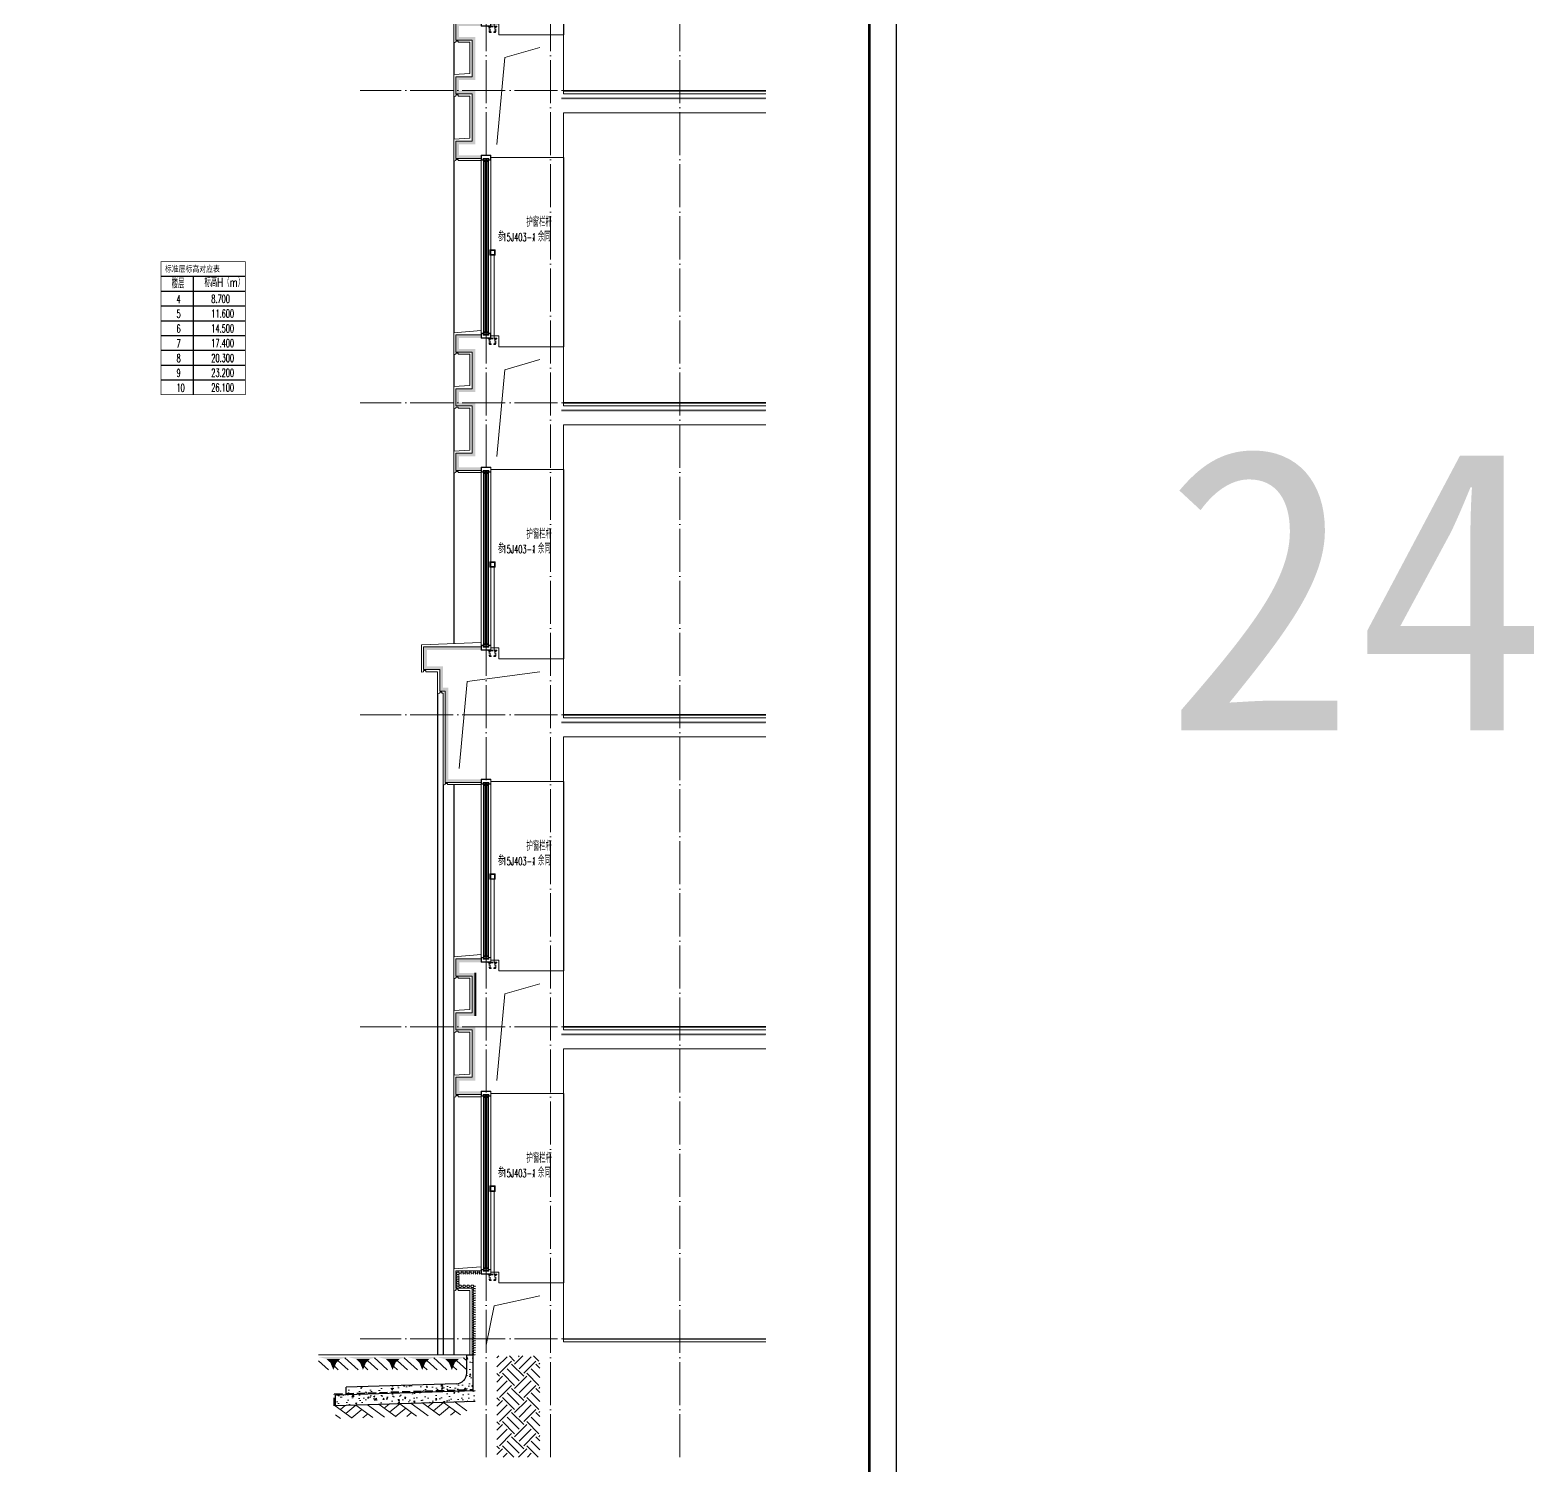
# Model space of a CAD drawing. Extents: x -518115 to 1124316, y -209821 to 1628073.
# Drawn here: x 954234 to 968207, y -169625 to -156280 of the extents above; entities that cross this region are included whole.
import ezdxf

# ---------------------------------------------------------------- set-up
doc = ezdxf.new("R2010")
doc.units = 0
doc.header["$LTSCALE"] = 1000
doc.header["$MEASUREMENT"] = 0
doc.linetypes.add('DASH', pattern=[0.35, 0.25, -0.1])
doc.linetypes.add('DOTE', pattern=[2.42, 2, -0.2, 0.02, -0.2])
for name, color, linetype in [('C-Sheet-图框', 101, 'Continuous'), ('COLUMN', 9, 'Continuous'), ('DIM_SYMB', 3, 'Continuous'), ('PUB_TEXT', 4, 'Continuous'), ('图框', 140, 'Continuous'), ('看线', 251, 'Continuous'), ('立面-看线', 251, 'Continuous')]:
    doc.layers.add(name, color=color, linetype=linetype)
for name, color, linetype, lineweight in [('DOTE', 19, 'DOTE', 9), ('PUB_HATCH', 8, 'Continuous', 9), ('S_WINDOW', 144, 'Continuous', 15), ('WALL', 9, 'Continuous', 40), ('内粉刷', 37, 'Continuous', 9), ('填充', 251, 'Continuous', 5), ('立面-中轮廓线', 213, 'Continuous', 35), ('立面-栏杆', 105, 'Continuous', 15), ('立面-洞口示意', 152, 'Continuous', 13), ('粉刷', 251, 'Continuous', 9), ('细细', 250, 'Continuous', 0)]:
    doc.layers.add(name, color=color, linetype=linetype, lineweight=lineweight)
doc.layers.add('yichutu', color=7, linetype='Continuous', true_color=0xffffff, plot=False)
doc.styles.add('_TCH_DIM', font='SIMPLEX.shx', dxfattribs={"width": 0.7, "bigfont": 'GBCBIG.shx'})
doc.styles.add('C', font='')
doc.styles.add('宋体', font='', dxfattribs={"height": 50})
doc.styles.get('C').set_extended_font_data('SimHei')
doc.styles.get('宋体').set_extended_font_data('SimSun')
pattern_1 = [(50, (28072.99, 249033.25), (143.452037, -12.550427), [15, -165]), (355, (28072.99, 249033.25), (-27.750267, 150.438427), [12, -132]), (100.4514, (28084.94, 249032.2), (115.701876, 137.88791), [12.74804, -140.22842]), (46.1842, (28072.99, 249073.25), (213.44821, -33.1038), [22.5, -247.5]), (96.6356, (28090.77, 249070.5), (186.93254, 194.82357), [19.12206, -210.3426]), (351.1842, (28072.99, 249073.25), (186.93239, 194.82372), [18, -198]), (21, (28092.99, 249063.25), (119.38141, -80.52378), [15, -165]), (326, (28092.99, 249063.25), (48.663066, 145.03001), [12, -132]), (71.4514, (28102.93, 249056.54), (168.044526, 64.5061), [12.74804, -140.22842]), (37.5, (28072.986, 249033.25), (2.431971, 66.578771), [0, -130.4, 0, -134, 0, -132.5]), (7.5, (28072.986, 249033.25), (52.613907, 78.882342), [0, -76.4, 0, -127.4, 0, -50.5]), (327.5, (28028.386, 249033.25), (106.764487, -4.510974), [0, -50, 0, -156, 0, -207]), (317.5, (28008.39, 249033.25), (116.637234, 20.020996), [0, -65, 0, -103.6, 0, -147])]
pattern_2 = [(315, (-1092889.3176, -488431.8362), (-1.767766953, -1.767766953), []), (315, (-1092888.139, -488431.8362), (-1.767766953, -1.767766953), [])]
pattern_3 = [(315, (-1092889.3176, -490170.0743), (-1.767766953, -1.767766953), []), (315, (-1092888.139, -490170.0743), (-1.767766953, -1.767766953), [])]

# ---------------------------------------------------------------- blocks, each defined once
blk = doc.blocks.new('$LinePat$素土夯实')
at = {"color": 0}
for p, q in [((0, -210), (210, 0)), ((120, -300), (420, 0)), ((420, 0), (608, -188)), ((495, -300), (795, 0)), ((615, 0), (705, -90)), ((210, -210), (300, -300)), ((315, -105), (502, -293)), ((705, -300), (795, -210))]:
    blk.add_line(p, q, dxfattribs=at)
blk = doc.blocks.new('$LinePat$自然土壤')
at = {"color": 0}
for p, q in [((0, -90), (71, -19)), ((0, -300), (211, -89)), ((210, -300), (286, -224)), ((420, -300), (630, -90))]:
    blk.add_line(p, q, dxfattribs=at)
for points in [[(0, 0), (630, 0), (168, -45), (462, -45)], [(168, -45), (462, -45), (252, -132), (378, -132)], [(252, -132), (378, -132), (315, -300)]]:
    blk.add_solid(points, dxfattribs=at)
blk = doc.blocks.new('sanshui')
at = {"layer": '粉刷'}
h = blk.add_hatch(dxfattribs=at)
h.set_pattern_fill('混凝土', color=256, scale=20)
h.set_pattern_definition(pattern_1)
edge = h.paths.add_edge_path()
edge.add_line((346318, 427330), (346258, 427330))
edge.add_line((346258, 427330), (346258, 427160))
edge.add_arc((346158, 427160), 100, 271.7184, 360, ccw=False)
edge.add_line((346161, 427060), (345138, 427030))
edge.add_line((345138, 427030), (345138, 426970))
edge.add_line((345138, 426970), (346318, 427005))
edge.add_line((346318, 427005), (346318, 427330))
h = blk.add_hatch(dxfattribs=at)
h.set_pattern_fill('混凝土', color=256, scale=20)
h.set_pattern_definition(pattern_1)
h.paths.add_polyline_path([(346338, 426896), (346338, 426996), (345038, 426957), (345038, 426857)])
at = {"layer": 'COLUMN'}
for p, q in [((346258, 427330), (346318, 427330)), ((346258, 427160), (346258, 427330)), ((346318, 426995), (346318, 427330)), ((346161, 427060), (345138, 427030)), ((345138, 426960), (345138, 427030)), ((346338, 426996), (345038, 426957)), ((345038, 426857), (345038, 426957)), ((346338, 426896), (345038, 426857))]:
    blk.add_line(p, q, dxfattribs=at)
blk.add_arc((346158, 427160), 100, 271.7184, 0, dxfattribs=at)
at = {"layer": '立面-中轮廓线', "linetype": 'DASH', "ltscale": 0.3}
blk.add_lwpolyline([(345028, 426857), (345028, 426966), (346318, 427005)], dxfattribs=at)
at = {"layer": '粉刷'}
blk.add_line((344881, 427330), (346258, 427330), dxfattribs=at)
at = {"layer": '粉刷', "yscale": 0.4, "zscale": 0.4}
for name, p, xscale, rotation in [('$LinePat$自然土壤', (345157, 427310), -0.4369306507241237, 359.9999999999903), ('$LinePat$自然土壤', (345432, 427310), -0.4369306507241237, 359.9999999999903), ('$LinePat$自然土壤', (345707, 427310), -0.4369306507241237, 359.9999999999903), ('$LinePat$自然土壤', (345983, 427310), -0.4369306507241237, 359.9999999999903), ('$LinePat$自然土壤', (346258, 427310), -0.4369306507241237, 359.9999999999903), ('$LinePat$素土夯实', (345444, 426869), -0.5117605352322558, 1.718358001643932), ('$LinePat$素土夯实', (345851, 426881), -0.5117605352322558, 1.718358001643932), ('$LinePat$素土夯实', (346258, 426893), -0.5117605352322558, 1.718358001643932)]:
    blk.add_blockref(name, p, dxfattribs=dict(at, xscale=xscale, rotation=rotation))
blk = doc.blocks.new('A$C008776C7')
at = {"layer": '细细'}
h = blk.add_hatch(dxfattribs=at)
h.set_pattern_fill('金属', color=256, style=0)
h.set_pattern_definition(pattern_2)
h.paths.add_polyline_path([(0, 1655), (20, 1655), (20, 1669), (70, 1669), (70, 1655), (90, 1655), (90, 1700), (0, 1700)])
h.paths.add_polyline_path([(18, 1671), (18, 1657), (2, 1657), (2, 1698), (88, 1698), (88, 1657), (72, 1657), (72, 1671)], flags=16)
h = blk.add_hatch(dxfattribs=at)
h.set_pattern_fill('金属', color=256, style=0)
h.set_pattern_definition(pattern_2)
h.paths.add_polyline_path([(68, 1667), (68, 1642), (56, 1642), (56, 1652), (34, 1652), (34, 1642), (22, 1642), (22, 1667)])
h.paths.add_polyline_path([(24, 1665), (24, 1644), (32, 1644), (32, 1654), (58, 1654), (58, 1644), (66, 1644), (66, 1665)], flags=16)
h = blk.add_hatch(color=256, dxfattribs=at)
edge = h.paths.add_edge_path()
edge.add_line((40, 1652), (40, 1640))
edge.add_arc((45, 1631), 9.44, 61.5175, 118.4825, ccw=False)
edge.add_line((50, 1640), (50, 1652))
edge.add_arc((45, 1660), 9.44, 241.5175, 298.4825, ccw=False)
h = blk.add_hatch(dxfattribs=at)
h.set_pattern_fill('金属', color=256, style=0)
h.set_pattern_definition(pattern_3)
h.paths.add_polyline_path([(0, 45), (20, 45), (20, 31), (70, 31), (70, 45), (90, 45), (90, 0), (0, 0)])
h.paths.add_polyline_path([(18, 29), (18, 43), (2, 43), (2, 2), (88, 2), (88, 43), (72, 43), (72, 29)], flags=16)
h = blk.add_hatch(dxfattribs=at)
h.set_pattern_fill('金属', color=256, style=0)
h.set_pattern_definition(pattern_3)
h.paths.add_polyline_path([(68, 33), (68, 58), (56, 58), (56, 48), (34, 48), (34, 58), (22, 58), (22, 33)])
h.paths.add_polyline_path([(24, 35), (24, 56), (32, 56), (32, 46), (58, 46), (58, 56), (66, 56), (66, 35)], flags=16)
h = blk.add_hatch(color=256, dxfattribs=at)
edge = h.paths.add_edge_path()
edge.add_line((40, 48), (40, 60))
edge.add_arc((45, 69), 9.44, 241.5175, 298.4825)
edge.add_line((50, 60), (50, 48))
edge.add_arc((45, 40), 9.44, 61.5175, 118.4825)
at = {"layer": 'S_WINDOW'}
for p, q in [((0, 45), (0, 1655)), ((22, 58), (22, 1642)), ((68, 58), (68, 1642)), ((90, 45), (90, 1655))]:
    blk.add_line(p, q, dxfattribs=at)
for points in [[(90, 1700), (90, 1655), (70, 1655), (70, 1669), (20, 1669), (20, 1655), (0, 1655), (0, 1700)], [(88, 1698), (88, 1657), (72, 1657), (72, 1671), (18, 1671), (18, 1657), (2, 1657), (2, 1698)], [(68, 1667), (68, 1642), (56, 1642), (56, 1652), (34, 1652), (34, 1642), (22, 1642), (22, 1667)], [(66, 1665), (66, 1644), (58, 1644), (58, 1654), (32, 1654), (32, 1644), (24, 1644), (24, 1665)], [(90, 0), (90, 45), (70, 45), (70, 31), (20, 31), (20, 45), (0, 45), (0, 0)], [(88, 2), (88, 43), (72, 43), (72, 29), (18, 29), (18, 43), (2, 43), (2, 2)], [(68, 33), (68, 58), (56, 58), (56, 48), (34, 48), (34, 58), (22, 58), (22, 33)], [(66, 35), (66, 56), (58, 56), (58, 46), (32, 46), (32, 56), (24, 56), (24, 35)]]:
    blk.add_lwpolyline(points, close=True, dxfattribs=at)
at = {"layer": '细细'}
for points in [[(34, 1642), (34, 58)], [(40, 60), (40, 1652)], [(50, 60), (50, 1652)], [(56, 1642), (56, 58)]]:
    blk.add_lwpolyline(points, dxfattribs=at)
for points in [[(40, 1652), (40, 1640, -0.253805), (50, 1640), (50, 1652, -0.253805)], [(40, 48), (40, 60, 0.253805), (50, 60), (50, 48, 0.253805)]]:
    blk.add_lwpolyline(points, format="xyb", close=True, dxfattribs=at)
blk = doc.blocks.new('A$C02E370A9')
at = {"layer": 'PUB_TEXT', "style": '_TCH_DIM'}
for s, height, width, p in [('护窗栏杆', 84.4, 0.7, (290, 216)), ('参', 84.4, 0.7, (25, 81)), ('15J403-1', 74.4, 0.494118, (68, 81)), ('，余同', 84.4, 0.7, (338, 81))]:
    blk.add_text(s, height=height, dxfattribs=dict(at, width=width)).set_placement(p)
blk = doc.blocks.new('A$C164D20CD')
at = {"layer": '立面-栏杆'}
for p, q in [((-55, 0), (-55, 770)), ((-25, 770), (-25, 0))]:
    blk.add_line(p, q, dxfattribs=at)
at = {"layer": '立面-栏杆', "linetype": 'DASH', "ltscale": 0.1}
for p, q in [((0, 0), (-80, 0)), ((-80, 0), (-80, -7)), ((0, -7), (0, 0)), ((-80, -7), (-70, -7)), ((-70, -7), (-70, -51)), ((-62, -7), (-18, -7)), ((-62, -51), (-62, -7)), ((-55, -53), (-61, -53)), ((-61, -60), (-55, -60)), ((-53, -57), (-53, -56)), ((-27, -56), (-27, -57)), ((-19, -53), (-25, -53)), ((-25, -60), (-19, -60)), ((-18, -7), (-18, -51)), ((-10, -7), (0, -7)), ((-10, -51), (-10, -7))]:
    blk.add_line(p, q, dxfattribs=at)
at = {"layer": '立面-栏杆'}
for points in [[(-15, 820), (-65, 820), (-65, 770), (-15, 770)], [(-21, 814), (-59, 814), (-59, 776), (-21, 776)]]:
    blk.add_lwpolyline(points, close=True, dxfattribs=at)
at = {"layer": '立面-栏杆', "linetype": 'DASH', "ltscale": 0.1}
for centre, major_axis, start_param, end_param in [((-61, -51), (6.36, 6.36), 2.356194, 3.926991), ((-61, -51), (1.27, 1.27), 2.356194, 3.926991), ((-55, -56), (1.91, 1.91), 5.497787, 7.068583), ((-55, -57), (1.91, 1.91), 3.926991, 5.497787), ((-25, -56), (1.91, 1.91), 0.785398, 2.356194), ((-23, -55), (3.53, 3.53), 2.748894, 3.534292), ((-19, -51), (-6.36, 6.36), 2.356194, 3.926991), ((-19, -51), (-1.27, 1.27), 2.356194, 3.926991)]:
    blk.add_ellipse(centre, major_axis=major_axis, ratio=1, start_param=start_param, end_param=end_param, dxfattribs=at)
blk = doc.blocks.new('GFGDGDGDGR')
at = {"layer": 'PUB_HATCH'}
h = blk.add_hatch(dxfattribs=at)
h.set_pattern_fill('HONEY', color=256, scale=8, style=0)
h.set_pattern_definition([(0, (890824.963, -105961.315), (19.05, 10.99852), [12.7, -25.4]), (120, (890824.963, -105961.315), (-19.0499977, 10.998524), [12.7, -25.4]), (60, (890824.963, -105961.315), (2.3e-06, 21.997044), [-25.4, 12.7])])
h.paths.add_polyline_path([(845749, -58047), (845599, -58047), (845599, -57947), (845749, -57947), (845749, -57547), (845599, -57547), (845599, -57447), (845804, -57447), (845804, -57417), (845569, -57417), (845569, -57577), (845719, -57577), (845719, -57677), (845719, -57917), (845569, -57917), (845569, -58077), (845719, -58077), (845719, -58517), (845569, -58517), (845569, -58677), (845804, -58677), (845804, -58647), (845599, -58647), (845599, -58547), (845749, -58547)])
at = {"layer": '立面-看线'}
h = blk.add_hatch(dxfattribs=at)
h.set_pattern_fill('HONEY', color=256, scale=7)
h.set_pattern_definition([(0, (45296.221, -443493.767), (16.66875, 9.623705), [11.1125, -22.225]), (120, (45296.221, -443493.767), (-16.66874801, 9.62370845), [11.1125, -22.225]), (60, (45296.221, -443493.767), (1.99e-06, 19.24741345), [-22.225, 11.1125])])
h.paths.add_polyline_path([(848448, -58117), (846549, -58117), (846549, -58132), (848448, -58132)])
at = {"layer": 'PUB_HATCH', "color": 215, "true_color": 0xa953a0}
blk.add_line((846549, -58117), (848448, -58117), dxfattribs=at)
blk.add_lwpolyline([(845804, -57417), (845569, -57417), (845569, -57577), (845719, -57577), (845719, -57677), (845719, -57677), (845719, -57917), (845569, -57917), (845569, -58077), (845719, -58077), (845719, -58517), (845569, -58517), (845569, -58677), (845804, -58677)], dxfattribs=at)
at = {"layer": '内粉刷'}
for points in [[(845804, -57377), (845549, -57397), (845549, -57597)], [(845894, -57427), (845969, -57427), (845969, -57527), (846569, -57527), (846569, -58077)], [(845589, -57597), (845589, -57587), (845569, -57587), (845569, -57597), (845549, -57602), (845549, -57597)], [(845589, -57597), (845699, -57597), (845699, -57697), (845699, -57697), (845699, -57887), (845549, -57897), (845549, -58097)], [(845589, -58097), (845589, -58087), (845569, -58087), (845569, -58097), (845549, -58102), (845549, -58097)], [(845589, -58097), (845699, -58097), (845699, -58487), (845549, -58497), (845549, -58697)], [(848448, -58077), (846569, -58077)], [(845894, -58667), (846569, -58667), (846569, -58252), (848448, -58252)], [(845589, -58697), (845589, -58687), (845569, -58687), (845569, -58697), (845549, -58702), (845549, -58697)], [(845589, -58697), (845804, -58697)]]:
    blk.add_lwpolyline(points, dxfattribs=at)
at = {"layer": '看线'}
for p, q in [((845549, -55799), (845549, -57397)), ((846569, -55767), (846569, -57527)), ((845549, -57597), (845549, -57897)), ((845549, -58097), (845549, -58497))]:
    blk.add_line(p, q, dxfattribs=at)
at = {"layer": '看线', "color": 32}
for p, q in [((848448, -58047), (846569, -58047)), ((846569, -58047), (848448, -58047))]:
    blk.add_line(p, q, dxfattribs=at)
at = {"layer": '立面-洞口示意'}
blk.add_lwpolyline([(845949, -58547), (846024, -57740), (846349, -57647)], dxfattribs=at)
for name, p in [('A$C008776C7', (845804, -57447)), ('A$C02E370A9', (845934, -56627)), ('A$C164D20CD', (845949, -57447))]:
    blk.add_blockref(name, p)
blk = doc.blocks.new('GFDDDDRG')
at = {"layer": '图框'}
blk.add_lwpolyline([(923310, -107437), (923310, -159999), (893610, -159999), (893610, -107437)], close=True, dxfattribs=at)
blk.add_lwpolyline([(923310, -107437), (923310, -159999), (893610, -159999), (893610, -107437)], close=True, dxfattribs=at)
at = {"layer": '图框', "const_width": 50}
blk.add_lwpolyline([(894110, -159499), (922810, -159499), (922810, -108687), (894110, -108687)], close=True, dxfattribs=at)
blk = doc.blocks.new('A$C4D992532')
at = {"layer": 'C-Sheet-图框', "color": 0}
for p, q in [((-872, 1100), (-89, 1100)), ((-872, 1100), (-89, 1100)), ((-572, 1100), (-572, 0)), ((-872, 962), (-89, 962)), ((-872, 825), (-89, 825)), ((-872, 687), (-89, 687)), ((-872, 550), (-89, 550)), ((-872, 412), (-89, 412)), ((-872, 275), (-89, 275)), ((-872, 137), (-89, 137))]:
    blk.add_line(p, q, dxfattribs=at)
at = {"layer": 'C-Sheet-图框', "color": 0, "const_width": 6}
blk.add_lwpolyline([(-872, 0), (-89, 0), (-89, 1237), (-872, 1237)], close=True, dxfattribs=at)
at = {"layer": 'PUB_TEXT', "color": 2, "style": '宋体', "width": 0.8}
blk.add_text('标准层标高对应表', height=57, dxfattribs=at).set_placement((-836, 1140))
at = {"layer": 'PUB_TEXT', "style": '_TCH_DIM'}
for s, height, width, p in [('楼层', 84.4, 0.7, (-773, 989)), ('标高H（m）', 84.4, 0.7, (-468, 1001)), ('4', 74.4, 0.494118, (-728, 851)), ('8.700', 74.4, 0.494118, (-405, 853)), ('5', 74.4, 0.494118, (-728, 714)), ('11.600', 74.4, 0.494118, (-405, 716)), ('6', 74.4, 0.494118, (-728, 576)), ('14.500', 74.4, 0.494118, (-405, 578)), ('7', 74.4, 0.494118, (-728, 439)), ('17.400', 74.4, 0.494118, (-405, 441)), ('8', 74.4, 0.494118, (-728, 301)), ('20.300', 74.4, 0.494118, (-405, 303)), ('9', 74.4, 0.494118, (-728, 164)), ('23.200', 74.4, 0.494118, (-405, 166)), ('10', 74.4, 0.494118, (-728, 26)), ('26.100', 74.4, 0.494118, (-405, 28))]:
    blk.add_text(s, height=height, dxfattribs=dict(at, width=width)).set_placement(p)
blk = doc.blocks.new('yct-1051-594-26275-14850-25-1002.0')
at = {"layer": 'yichutu', "color": 7, "true_color": 0xffffff}
blk.add_lwpolyline([(0, 0), (0, 14850), (26275, 14850), (26275, 0)], close=True, dxfattribs=at)

msp = doc.modelspace()

# ---------------------------------------------------------------- hatches: boundary and pattern name
at = {"layer": 'PUB_HATCH'}
h = msp.add_hatch(dxfattribs=at)
h.set_pattern_fill('HONEY', color=256, scale=8, style=0)
h.set_pattern_definition([(0, (112438.96, -98796.217), (19.05, 10.99852), [12.7, -25.4]), (120, (112438.96, -98796.217), (-19.04999772, 10.99852394), [12.7, -25.4]), (60, (112438.96, -98796.217), (2.28e-06, 21.99704394), [-25.4, 12.7])])
h.paths.add_polyline_path([(958425.9, -163273), (958425.9, -163243), (958120.9, -163243), (958120.9, -162393), (958070.9, -162393), (958070.9, -162193), (957920.9, -162193), (957920.9, -162043), (958425.9, -162043), (958425.9, -162013), (957890.9, -162013), (957890.9, -162223), (958040.9, -162223), (958040.9, -162423), (958090.9, -162423), (958090.9, -163273)])
h = msp.add_hatch(dxfattribs=at)
h.set_pattern_fill('HONEY', color=256, scale=8, style=0)
h.set_pattern_definition([(0, (1003446.355, -213457.532), (19.05, 10.99852), [12.7, -25.4]), (120, (1003446.355, -213457.532), (-19.0499977, 10.998524), [12.7, -25.4]), (60, (1003446.355, -213457.532), (2.3e-06, 21.997044), [-25.4, 12.7])])
h.paths.add_polyline_path([(958370.9, -165543), (958220.9, -165543), (958220.9, -165443), (958370.9, -165443), (958370.9, -165043), (958220.9, -165043), (958220.9, -164943), (958425.9, -164943), (958425.9, -164913), (958190.9, -164913), (958190.9, -165073), (958340.9, -165073), (958340.9, -165173), (958340.9, -165413), (958190.9, -165413), (958190.9, -165573), (958340.9, -165573), (958340.9, -166013), (958190.9, -166013), (958190.9, -166173), (958425.9, -166173), (958425.9, -166143), (958220.9, -166143), (958220.9, -166043), (958370.9, -166043)])
h = msp.add_hatch(dxfattribs=at)
h.set_pattern_fill('HONEY', color=256, scale=8, style=0)
h.set_pattern_definition([(0, (124766.019, -98796.217), (19.05, 10.99852), [12.7, -25.4]), (120, (124766.019, -98796.217), (-19.04999772, 10.99852394), [12.7, -25.4]), (60, (124766.019, -98796.217), (2.28e-06, 21.99704394), [-25.4, 12.7])])
h.paths.add_polyline_path([(958340.9, -168593), (958370.9, -168593), (958370.9, -167943), (958220.9, -167943), (958220.9, -167843), (958425.9, -167843), (958425.9, -167813), (958190.9, -167813), (958190.9, -167973), (958340.9, -167973)])
at = {"layer": '填充'}
h = msp.add_hatch(dxfattribs=at)
h.set_pattern_fill('EARTH', color=250, scale=50, angle=45, style=0)
h.set_pattern_definition([(45, (-156527.42, -624736.4), (0, 224.506403), [158.75, -158.75]), (45, (-156569.52, -624694.31), (0, 224.506403), [158.75, -158.75]), (45, (-156611.61, -624652.21), (0, 224.506403), [158.75, -158.75]), (135, (-156611.61, -624624.15), (-224.506403, 0), [158.75, -158.75]), (135, (-156569.52, -624582.06), (-224.506403, 0), [158.75, -158.75]), (135, (-156527.42, -624539.96), (-224.506403, 0), [158.75, -158.75])])
h.paths.add_polyline_path([(958970.9, -169543), (958970.9, -168603), (958570.9, -168603), (958570.9, -169543)])
at = {"layer": '立面-看线'}
h = msp.add_hatch(dxfattribs=at)
h.set_pattern_fill('HONEY', color=256, scale=7)
h.set_pattern_definition([(0, (157917.612, -548089.9845), (16.66875, 9.623705), [11.1125, -22.225]), (120, (157917.612, -548089.9845), (-16.66874801, 9.62370845), [11.1125, -22.225]), (60, (157917.612, -548089.9845), (1.99e-06, 19.24741345), [-22.225, 11.1125])])
h.paths.add_polyline_path([(961069.4, -162713), (959170.9, -162713), (959170.9, -162728), (961069.4, -162728)])
h = msp.add_hatch(dxfattribs=at)
h.set_pattern_fill('HONEY', color=256, scale=7)
h.set_pattern_definition([(0, (157917.612, -550989.9845), (16.66875, 9.623705), [11.1125, -22.225]), (120, (157917.612, -550989.9845), (-16.66874801, 9.62370845), [11.1125, -22.225]), (60, (157917.612, -550989.9845), (1.99e-06, 19.24741345), [-22.225, 11.1125])])
h.paths.add_polyline_path([(961069.4, -165613), (959170.9, -165613), (959170.9, -165628), (961069.4, -165628)])

# ---------------------------------------------------------------- linework, layer by layer
at = {"layer": 'DOTE', "linetype": 'DOTE', "ltscale": 0.2}
for p, q in [((958470.9, -169543), (958470.9, -149943)), ((959070.9, -169543), (959070.9, -149943)), ((960270.9, -169543), (960270.9, -149943)), ((961069.4, -156843), (957300.7, -156843)), ((961069.4, -159743), (957300.7, -159743)), ((961069.4, -162643), (957300.7, -162643)), ((961069.4, -165543), (957300.7, -165543)), ((961069.4, -168443), (957300.7, -168443))]:
    msp.add_line(p, q, dxfattribs=at)
at = {"layer": 'PUB_HATCH', "color": 215, "true_color": 0xa953a0}
for p, q in [((959170.9, -162713), (961069.4, -162713)), ((959170.9, -165613), (961069.4, -165613))]:
    msp.add_line(p, q, dxfattribs=at)
for points in [[(958425.9, -162013), (957890.9, -162013), (957890.9, -162223), (958040.9, -162223), (958040.9, -162423), (958090.9, -162423), (958090.9, -163273), (958425.9, -163273)], [(958425.9, -164913), (958190.9, -164913), (958190.9, -165073), (958340.9, -165073), (958340.9, -165173), (958340.9, -165173), (958340.9, -165413), (958190.9, -165413), (958190.9, -165573), (958340.9, -165573), (958340.9, -166013), (958190.9, -166013), (958190.9, -166173), (958425.9, -166173)], [(958425.9, -167813), (958190.9, -167813), (958190.9, -167973), (958340.9, -167973), (958340.9, -168593)]]:
    msp.add_lwpolyline(points, dxfattribs=at)
at = {"layer": 'WALL'}
msp.add_line((958370.9, -165043), (958370.9, -165443), dxfattribs=at)
at = {"layer": '内粉刷'}
for points in [[(958425.9, -161973), (957870.9, -161993), (957870.9, -162243)], [(958515.9, -162023), (958590.9, -162023), (958590.9, -162123), (959190.9, -162123), (959190.9, -162673)], [(957910.9, -162243), (957910.9, -162233), (957890.9, -162233), (957890.9, -162243), (957870.9, -162248), (957870.9, -162243)], [(957910.9, -162243), (958020.9, -162243), (958020.9, -162443)], [(958060.9, -162443), (958060.9, -162433), (958040.9, -162433), (958040.9, -162443), (958020.9, -162448), (958020.9, -162443)], [(958060.9, -162443), (958070.9, -162443), (958070.9, -163293)], [(961069.4, -162673), (959190.9, -162673)], [(958515.9, -163263), (959190.9, -163263), (959190.9, -162848), (961069.4, -162848)], [(958110.9, -163293), (958110.9, -163283), (958090.9, -163283), (958090.9, -163293), (958070.9, -163298), (958070.9, -163293)], [(958110.9, -163293), (958425.9, -163293)], [(958425.9, -164873), (958170.9, -164893), (958170.9, -165093)], [(958515.9, -164923), (958590.9, -164923), (958590.9, -165023), (959190.9, -165023), (959190.9, -165573)], [(958210.9, -165093), (958210.9, -165083), (958190.9, -165083), (958190.9, -165093), (958170.9, -165098), (958170.9, -165093)], [(958210.9, -165093), (958320.9, -165093), (958320.9, -165193), (958320.9, -165193), (958320.9, -165383), (958170.9, -165393), (958170.9, -165593)], [(961069.4, -165573), (959190.9, -165573)], [(958210.9, -165593), (958210.9, -165583), (958190.9, -165583), (958190.9, -165593), (958170.9, -165598), (958170.9, -165593)], [(958210.9, -165593), (958320.9, -165593), (958320.9, -165983), (958170.9, -165993), (958170.9, -166193)], [(958515.9, -166163), (959190.9, -166163), (959190.9, -165748), (961069.4, -165748)], [(958210.9, -166193), (958210.9, -166183), (958190.9, -166183), (958190.9, -166193), (958170.9, -166198), (958170.9, -166193)], [(958210.9, -166193), (958425.9, -166193)], [(958425.9, -167773), (958170.9, -167793), (958170.9, -167993)], [(958515.9, -167823), (958590.9, -167823), (958590.9, -167923), (959190.9, -167923), (959190.9, -168473)], [(958210.9, -167993), (958210.9, -167983), (958190.9, -167983), (958190.9, -167993), (958170.9, -167998), (958170.9, -167993)], [(958210.9, -167993), (958320.9, -167993), (958320.9, -168593)], [(961069.4, -168473), (959190.9, -168473)]]:
    msp.add_lwpolyline(points, dxfattribs=at)
at = {"layer": '看线'}
for p, q in [((958170.9, -160393), (958170.9, -161982.2)), ((959190.9, -160363), (959190.9, -162123)), ((958170.9, -163293), (958170.9, -164893)), ((959190.9, -163263), (959190.9, -165023)), ((958170.9, -165093), (958170.9, -165393)), ((958170.9, -165593), (958170.9, -165993)), ((958170.9, -166193), (958170.9, -167793)), ((959190.9, -166163), (959190.9, -167923)), ((958170.9, -167995.5), (958170.9, -168593))]:
    msp.add_line(p, q, dxfattribs=at)
at = {"layer": '看线', "color": 252}
for p, q in [((958020.9, -162443), (958020.9, -168593)), ((958070.9, -163293), (958070.9, -168593))]:
    msp.add_line(p, q, dxfattribs=at)
at = {"layer": '看线', "color": 32}
for p, q in [((961069.4, -162643), (959190.9, -162643)), ((959190.9, -162643), (961069.4, -162643)), ((961069.4, -165543), (959190.9, -165543)), ((959190.9, -165543), (961069.4, -165543)), ((959190.9, -168443), (961069.4, -168443))]:
    msp.add_line(p, q, dxfattribs=at)
at = {"layer": '立面-洞口示意'}
for points in [[(958220.9, -163143), (958295.3, -162333.7), (958970.9, -162243)], [(958570.9, -166043), (958645, -165236.5), (958970.9, -165143)], [(958470.9, -168503), (958545, -168136.5), (958970.9, -168043)]]:
    msp.add_lwpolyline(points, dxfattribs=at)

# ---------------------------------------------------------------- block references
at = {"xscale": 0.5, "yscale": 0.5, "zscale": 0.5}
msp.add_blockref('GFDDDDRG', (500625.6, -93716.5), dxfattribs=at)
for name, p in [('GFGDGDGDGR', (112621.4, -98796.2)), ('GFGDGDGDGR', (112621.4, -101696.2)), ('A$C4D992532', (956322.7, -159668)), ('A$C008776C7', (958425.9, -162043)), ('A$C02E370A9', (958555.9, -161223)), ('A$C164D20CD', (958570.9, -162043)), ('A$C008776C7', (958425.9, -164943)), ('A$C02E370A9', (958555.9, -164123)), ('A$C164D20CD', (958570.9, -164943)), ('A$C008776C7', (958425.9, -167843)), ('A$C02E370A9', (958555.9, -167023)), ('A$C164D20CD', (958570.9, -167843)), ('sanshui', (612032.7, -595922.7))]:
    msp.add_blockref(name, p)
at = {"layer": 'yichutu', "rotation": 270}
msp.add_blockref('yct-1051-594-26275-14850-25-1002.0', (947430.5, -147435), dxfattribs=at)

# ---------------------------------------------------------------- texts
at = {"layer": 'DIM_SYMB', "color": 6, "style": 'C'}
msp.add_text('24', height=2628.69, dxfattribs=at).set_placement((964762.6, -162787.9))

doc.saveas('drawing.dxf')
